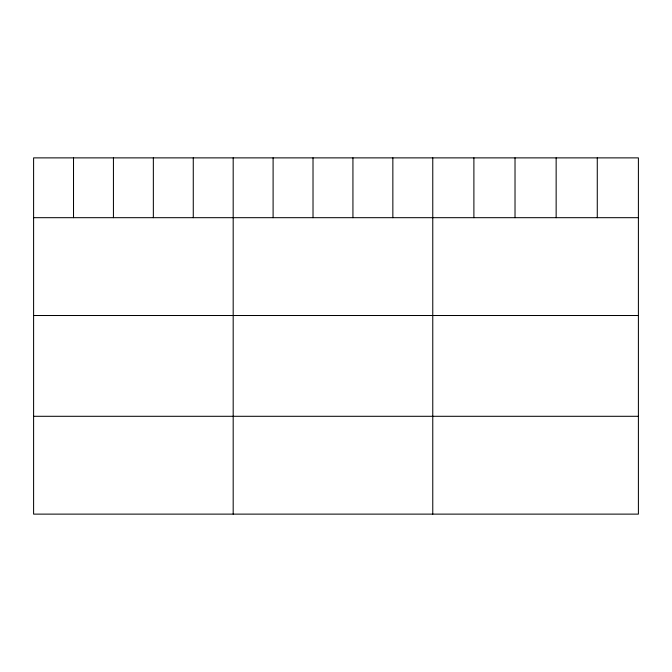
<?xml version="1.0" encoding="UTF-8"?>
<svg xmlns="http://www.w3.org/2000/svg" width="672" height="672" viewBox="0 0 672 672"><rect width="100%" height="100%" fill="white"/><g stroke="black" fill="none" stroke-linecap="round" stroke-linejoin="round"><path stroke-width="1.01" d="M638.4 217.686L638.4 514.122L33.6 514.122L33.6 157.878L638.4 157.878L638.4 217.686L33.6 217.686M33.6 315.512L638.4 315.512M33.6 416.296L638.4 416.296M597.274 157.878L597.274 217.686M556.147 157.878L556.147 217.686M515.021 157.878L515.021 217.686M473.894 157.878L473.894 217.686M432.768 157.878L432.768 514.122M392.851 157.878L392.851 217.686M352.934 157.878L352.934 217.686M313.018 157.878L313.018 217.686M273.101 157.878L273.101 217.686M233.184 157.878L233.184 514.122M193.267 157.878L193.267 217.686M153.35 157.878L153.35 217.686M113.434 157.878L113.434 217.686M73.517 157.878L73.517 217.686"/></g></svg>
